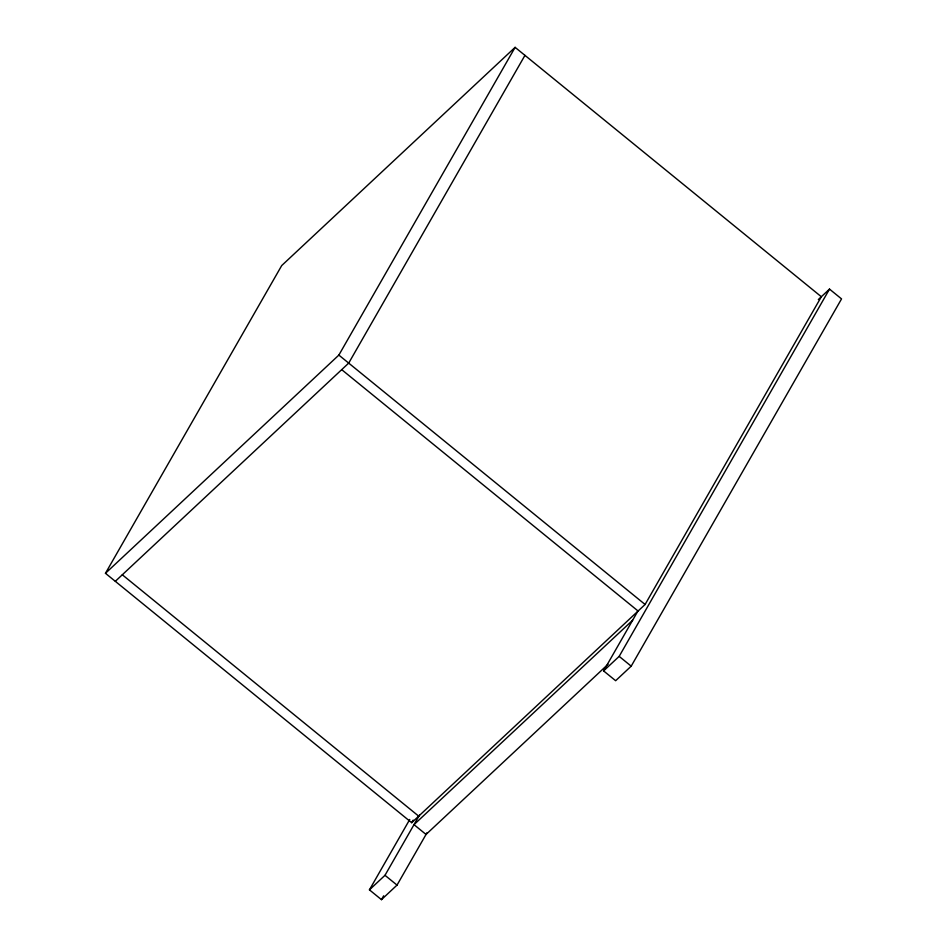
<?xml version="1.0" encoding="UTF-8"?>
<svg xmlns="http://www.w3.org/2000/svg" width="947" height="947" viewBox="0 0 947 947"><rect width="100%" height="100%" fill="white"/><g stroke="black" fill="none" stroke-linecap="round" stroke-linejoin="round"><path stroke-width="1.42" d="M105.46 573.302L281.709 265.562L515.109 47.35L821.333 296.742L645.096 604.482L411.696 822.694L105.46 573.302L338.86 355.089L515.109 47.35M524.946 55.364L348.709 363.103L115.309 581.316M427.073 832.638L397.03 885.102L381.463 899.65L369.437 889.849L409.743 819.475M411.696 822.694L413.164 820.126M369.437 889.849L384.991 875.3L419.533 815M381.463 899.65L383.665 895.815M818.338 299.548L829.501 289.107L841.54 298.897L631.199 666.167L615.645 680.715L603.606 670.914L638.148 610.614M603.606 670.914L619.172 656.366L829.501 289.107M632.62 620.261L414.005 824.648L426.043 834.449L608.033 664.285M338.86 355.089L645.096 604.482M341.701 369.65L638.089 611.028M619.172 656.366L631.199 666.167M122.305 574.77L418.692 816.148M384.991 875.3L397.03 885.102"/></g></svg>
